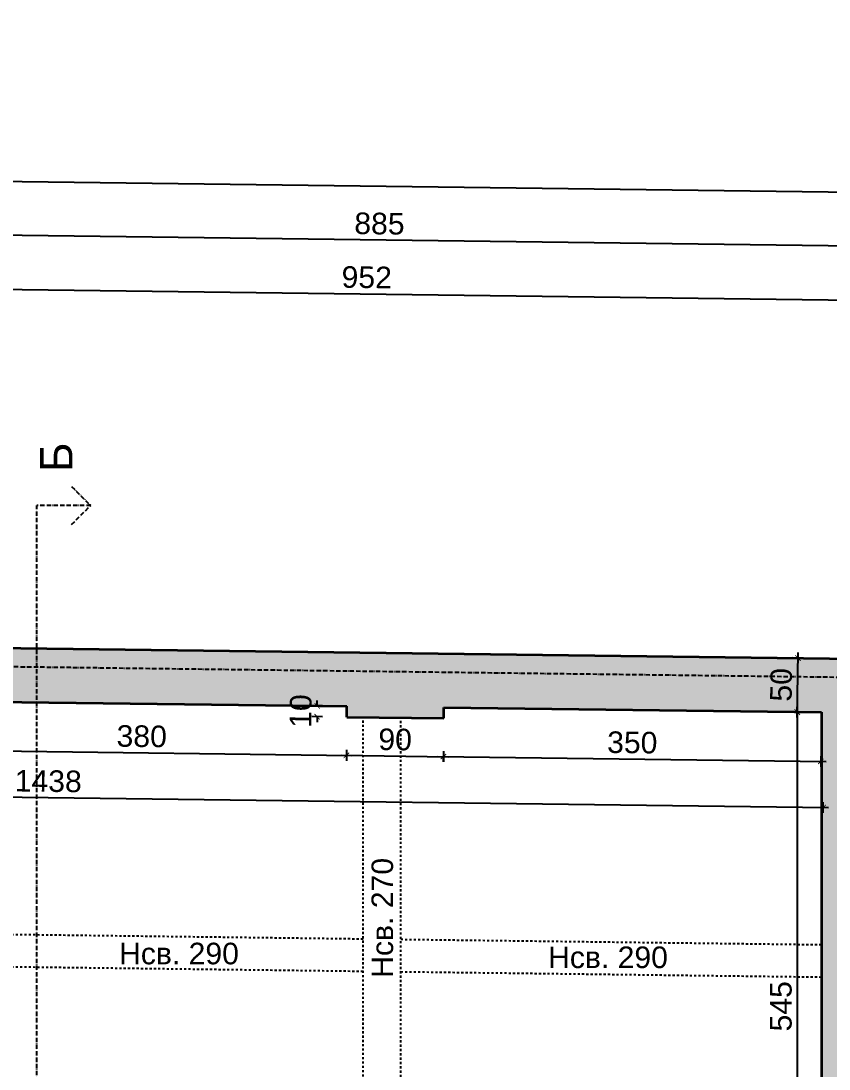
# Model space of a CAD drawing. Header units: inches. Extents: x -72385 to 39588, y -6525 to 66685.
# Drawn here: x -41015 to -40265, y 30593 to 31565 of the extents above; entities that cross this region are included whole.
import ezdxf

# ---------------------------------------------------------------- set-up
doc = ezdxf.new("R2010")
doc.units = ezdxf.units.IN
doc.header["$MEASUREMENT"] = 0
doc.linetypes.add('DashDot', pattern=[0.6, 0.4, -0.1, 0, -0.1])
doc.linetypes.add('Hidden', pattern=[0.4, 0.2, -0.2])
for name, color, linetype, lineweight in [('Линия на разрез', 252, 'DashDot', 25), ('Надписи Hсв', 252, 'Continuous', 25), ('Надписи коти външни', 252, 'Continuous', 25), ('Надписи коти вътрешни', 252, 'Continuous', 25), ('Оси', 252, 'DashDot', 25), ('Пунктир', 253, 'Hidden', 25), ('Разрезни линии', 7, 'Continuous', 35), ('Щрих стени', 254, 'Continuous', 25)]:
    doc.layers.add(name, color=color, linetype=linetype, lineweight=lineweight)
doc.styles.add('Arial Regular', font='arial.ttf')
doc.styles.get("Standard").update_dxf_attribs({"font": 'arial.ttf'})
doc.dimstyles.new('Annotative', dxfattribs={"dimscale": 0, "dimtxt": 20, "dimasz": 5, "dimexe": 5, "dimexo": 5, "dimgap": 5, "dimtad": 1, "dimdec": 0, "dimzin": 0, "dimdsep": 46, "dimtxsty": 'Standard', "dimblk": 'ARCHTICK', "dimcen": 5, "dimdle": 5, "dimadec": 0, "dimazin": 0, "dimtfac": 1, "dimtdec": 0, "dimtofl": 0, "dimtmove": 0, "dimatfit": 3, "dimldrblk": 'ARCHTICK', "dimfxl": 5, "dimfxlon": 1, "dimtolj": 1, "dimtzin": 0, "dimarcsym": 1})

# ---------------------------------------------------------------- blocks, each defined once
blk = doc.blocks.new('_ArchTick')
at = {"color": 0, "linetype": 'ByBlock', "const_width": 0.15}
blk.add_lwpolyline([(-0.5, -0.5), (0.5, 0.5)], dxfattribs=at)
blk = doc.blocks.new('*D451')
at = {"layer": 'Defpoints', "color": 0, "ltscale": 50, "transparency": 16777216}
for p in [(-41092.34, 30924.58), (-40712.34, 30919.75), (-40712.79, 30884.21)]:
    blk.add_point(p, dxfattribs=at)
at = {"layer": 'Надписи коти вътрешни', "color": 0, "lineweight": -2, "ltscale": 50, "transparency": 16777216}
for p, q in [((-41092.73, 30894.05), (-41092.85, 30884.05)), ((-41097.79, 30889.11), (-40707.79, 30884.15)), ((-40712.73, 30889.21), (-40712.85, 30879.21))]:
    blk.add_line(p, q, dxfattribs=at)
at = {"layer": 'Надписи коти вътрешни', "color": 0, "lineweight": -2, "ltscale": 50, "transparency": 16777216, "xscale": 5, "yscale": 5, "zscale": 5}
for p, rotation in [((-41092.79, 30889.05), 179.2706286525528), ((-40712.79, 30884.21), 359.2706286525528)]:
    blk.add_blockref('_ArchTick', p, dxfattribs=dict(at, rotation=rotation))
at = {"layer": 'Надписи коти вътрешни', "color": 0, "ltscale": 50, "transparency": 16777216, "insert": (-40902.6, 30901.85), "char_height": 20, "attachment_point": 5, "rotation": 359.27063}
blk.add_mtext('\\A1;380', dxfattribs=at)
blk = doc.blocks.new('*D452')
at = {"layer": 'Defpoints', "color": 0, "ltscale": 50, "transparency": 16777216}
for p in [(-40712.34, 30919.75), (-40622.34, 30918.6), (-40622.79, 30883.07)]:
    blk.add_point(p, dxfattribs=at)
at = {"layer": 'Надписи коти вътрешни', "color": 0, "lineweight": -2, "ltscale": 50, "transparency": 16777216}
for p, q in [((-40717.79, 30884.28), (-40617.79, 30883)), ((-40712.73, 30889.21), (-40712.85, 30879.21)), ((-40622.73, 30888.07), (-40622.85, 30878.07))]:
    blk.add_line(p, q, dxfattribs=at)
at = {"layer": 'Надписи коти вътрешни', "color": 0, "lineweight": -2, "ltscale": 50, "transparency": 16777216, "xscale": 5, "yscale": 5, "zscale": 5}
for p, rotation in [((-40712.79, 30884.21), 179.2706286525439), ((-40622.79, 30883.07), 359.2706286525439)]:
    blk.add_blockref('_ArchTick', p, dxfattribs=dict(at, rotation=rotation))
at = {"layer": 'Надписи коти вътрешни', "color": 0, "ltscale": 50, "transparency": 16777216, "insert": (-40667.6, 30898.85), "char_height": 20, "attachment_point": 5, "rotation": 359.27063}
blk.add_mtext('\\A1;90', dxfattribs=at)
blk = doc.blocks.new('*D453')
at = {"layer": 'Defpoints', "color": 0, "ltscale": 50, "transparency": 16777216}
for p in [(-40622.34, 30928.6), (-40272.34, 30924.15), (-40272.92, 30878.61)]:
    blk.add_point(p, dxfattribs=at)
at = {"layer": 'Надписи коти вътрешни', "color": 0, "lineweight": -2, "ltscale": 50, "transparency": 16777216}
for p, q in [((-40622.85, 30888.07), (-40622.98, 30878.07)), ((-40627.92, 30883.13), (-40267.92, 30878.55)), ((-40272.85, 30883.61), (-40272.98, 30873.61))]:
    blk.add_line(p, q, dxfattribs=at)
at = {"layer": 'Надписи коти вътрешни', "color": 0, "lineweight": -2, "ltscale": 50, "transparency": 16777216, "xscale": 5, "yscale": 5, "zscale": 5}
for p, rotation in [((-40622.92, 30883.07), 179.2706286525474), ((-40272.92, 30878.61), 359.2706286525474)]:
    blk.add_blockref('_ArchTick', p, dxfattribs=dict(at, rotation=rotation))
at = {"layer": 'Надписи коти вътрешни', "color": 0, "ltscale": 50, "transparency": 16777216, "insert": (-40447.72, 30896.06), "char_height": 20, "attachment_point": 5, "rotation": 359.27063}
blk.add_mtext('\\A1;350', dxfattribs=at)
blk = doc.blocks.new('*D462')
at = {"layer": 'Defpoints', "color": 0, "ltscale": 50, "transparency": 16777216}
for p in [(-40739.86, 30930.1), (-40711.96, 30929.74), (-40712.08, 30919.74)]:
    blk.add_point(p, dxfattribs=at)
at = {"layer": 'Надписи коти вътрешни', "color": 0, "lineweight": -2, "ltscale": 50, "transparency": 16777216}
for p, q in [((-40739.86, 30930.1), (-40739.8, 30935.1)), ((-40734.86, 30930.03), (-40744.86, 30930.16)), ((-40734.99, 30920.03), (-40744.99, 30920.16)), ((-40739.99, 30920.1), (-40740.05, 30915.1))]:
    blk.add_line(p, q, dxfattribs=at)
at = {"layer": 'Надписи коти вътрешни', "color": 0, "lineweight": -2, "ltscale": 50, "transparency": 16777216, "xscale": 5, "yscale": 5, "zscale": 5}
for p, rotation in [((-40739.86, 30930.1), 269.2706286525625), ((-40739.99, 30920.1), 89.2706286525625)]:
    blk.add_blockref('_ArchTick', p, dxfattribs=dict(at, rotation=rotation))
at = {"layer": 'Надписи коти вътрешни', "color": 0, "ltscale": 50, "transparency": 16777216, "insert": (-40755.14, 30925.29), "char_height": 20, "attachment_point": 5, "rotation": 89.27063}
blk.add_mtext('\\A1;10', dxfattribs=at)
blk = doc.blocks.new('*D7247')
at = {"layer": 'Defpoints', "color": 0, "ltscale": 50, "transparency": 16777216}
for p in [(-40294.67, 30924.15), (-40272.34, 30924.15), (-40272.34, 30379.1)]:
    blk.add_point(p, dxfattribs=at)
at = {"layer": 'Надписи коти вътрешни', "color": 0, "lineweight": -2, "ltscale": 50, "transparency": 16777216}
for p, q in [((-40289.67, 30924.15), (-40299.67, 30924.15)), ((-40294.67, 30374.1), (-40294.67, 30929.15)), ((-40289.67, 30379.1), (-40299.67, 30379.1))]:
    blk.add_line(p, q, dxfattribs=at)
at = {"layer": 'Надписи коти вътрешни', "color": 0, "lineweight": -2, "ltscale": 50, "transparency": 16777216, "xscale": 5, "yscale": 5, "zscale": 5}
for p, rotation in [((-40294.67, 30924.15), 90), ((-40294.67, 30379.1), 270)]:
    blk.add_blockref('_ArchTick', p, dxfattribs=dict(at, rotation=rotation))
at = {"layer": 'Надписи коти вътрешни', "color": 0, "ltscale": 50, "transparency": 16777216, "insert": (-40309.84, 30651.62), "char_height": 20, "attachment_point": 5, "rotation": 90}
blk.add_mtext('\\A1;545', dxfattribs=at)
blk = doc.blocks.new('*D464')
at = {"layer": 'Defpoints', "color": 0, "ltscale": 50, "transparency": 16777216}
for p in [(-40270.72, 30835.92), (-41709.84, 30727.03), (-40272.34, 30708.76)]:
    blk.add_point(p, dxfattribs=at)
at = {"layer": 'Надписи коти вътрешни', "color": 0, "lineweight": -2, "ltscale": 50, "transparency": 16777216}
for p, q in [((-41708.28, 30849.19), (-41708.16, 30859.19)), ((-41713.22, 30854.25), (-40265.72, 30835.86)), ((-40270.78, 30830.92), (-40270.66, 30840.92))]:
    blk.add_line(p, q, dxfattribs=at)
at = {"layer": 'Надписи коти вътрешни', "color": 0, "lineweight": -2, "ltscale": 50, "transparency": 16777216, "xscale": 5, "yscale": 5, "zscale": 5}
for p, rotation in [((-41708.22, 30854.19), 179.2718969877842), ((-40270.72, 30835.92), 359.2718969877843)]:
    blk.add_blockref('_ArchTick', p, dxfattribs=dict(at, rotation=rotation))
at = {"layer": 'Надписи коти вътрешни', "color": 0, "ltscale": 50, "transparency": 16777216, "insert": (-40989.28, 30860.27), "char_height": 20, "attachment_point": 5, "rotation": 359.2719}
blk.add_mtext('\\A1;1438', dxfattribs=at)
blk = doc.blocks.new('*D6009')
at = {"layer": 'Defpoints', "color": 0, "ltscale": 50, "transparency": 16777216}
for p in [(-41124.84, 31367.53), (-41124.84, 31367.53), (-40239.84, 31356.12)]:
    blk.add_point(p, dxfattribs=at)
at = {"layer": 'Надписи коти външни', "color": 0, "lineweight": -2, "ltscale": 50, "transparency": 16777216}
for p, q in [((-41124.84, 31367.53), (-41124.77, 31372.53)), ((-40234.84, 31356.06), (-41129.84, 31367.6)), ((-40239.84, 31356.12), (-40239.77, 31361.12))]:
    blk.add_line(p, q, dxfattribs=at)
at = {"layer": 'Надписи коти външни', "color": 0, "lineweight": -2, "ltscale": 50, "transparency": 16777216, "xscale": 5, "yscale": 5, "zscale": 5}
for p, rotation in [((-41124.84, 31367.53), 179.2613306404159), ((-40239.84, 31356.12), 359.2613306404158)]:
    blk.add_blockref('_ArchTick', p, dxfattribs=dict(at, rotation=rotation))
at = {"layer": 'Надписи коти външни', "color": 0, "ltscale": 50, "transparency": 16777216, "insert": (-40682.14, 31377.04), "char_height": 20, "attachment_point": 5, "rotation": 359.26133}
blk.add_mtext('\\A1;885', dxfattribs=at)
blk = doc.blocks.new('*D5961')
at = {"layer": 'Defpoints', "color": 0, "ltscale": 50, "transparency": 16777216}
for p in [(-40216.83, 31405.98), (-52317.34, 31127.49), (-40222.34, 30973.51)]:
    blk.add_point(p, dxfattribs=at)
at = {"layer": 'Надписи коти външни', "color": 0, "lineweight": -2, "ltscale": 50, "transparency": 16777216}
for p, q in [((-52311.9, 31554.95), (-52311.77, 31564.95)), ((-52316.83, 31560.02), (-40211.83, 31405.91)), ((-40216.9, 31400.98), (-40216.77, 31410.98))]:
    blk.add_line(p, q, dxfattribs=at)
at = {"layer": 'Надписи коти външни', "color": 0, "lineweight": -2, "ltscale": 50, "transparency": 16777216, "xscale": 5, "yscale": 5, "zscale": 5}
for p, rotation in [((-52311.83, 31559.95), 179.2706286525472), ((-40216.83, 31405.98), 359.2706286525473)]:
    blk.add_blockref('_ArchTick', p, dxfattribs=dict(at, rotation=rotation))
at = {"layer": 'Надписи коти външни', "color": 0, "ltscale": 50, "transparency": 16777216, "insert": (-46264.14, 31498.18), "char_height": 20, "attachment_point": 5, "rotation": 359.27063}
blk.add_mtext('\\A1;12095', dxfattribs=at)
blk = doc.blocks.new('*D6012')
at = {"layer": 'Defpoints', "color": 0, "ltscale": 50, "transparency": 16777216}
for p in [(-40218.1, 31305.99), (-41174.39, 30985.63), (-40222.34, 30973.51)]:
    blk.add_point(p, dxfattribs=at)
at = {"layer": 'Надписи коти външни', "color": 0, "lineweight": -2, "ltscale": 50, "transparency": 16777216}
for p, q in [((-41170.22, 31313.11), (-41170.1, 31323.11)), ((-41175.16, 31318.17), (-40213.11, 31305.92)), ((-40218.17, 31300.99), (-40218.04, 31310.99))]:
    blk.add_line(p, q, dxfattribs=at)
at = {"layer": 'Надписи коти външни', "color": 0, "lineweight": -2, "ltscale": 50, "transparency": 16777216, "xscale": 5, "yscale": 5, "zscale": 5}
for p, rotation in [((-41170.16, 31318.11), 179.2706286525454), ((-40218.1, 31305.99), 359.2706286525454)]:
    blk.add_blockref('_ArchTick', p, dxfattribs=dict(at, rotation=rotation))
at = {"layer": 'Надписи коти външни', "color": 0, "ltscale": 50, "transparency": 16777216, "insert": (-40693.94, 31327.26), "char_height": 20, "attachment_point": 5, "rotation": 359.27063}
blk.add_mtext('\\A1;952', dxfattribs=at)
blk = doc.blocks.new('*D7249')
at = {"layer": 'Defpoints', "color": 0, "ltscale": 10, "transparency": 16777216}
for p in [(-40294.1, 30974.43), (-40271.7, 30974.14), (-40272.34, 30924.15)]:
    blk.add_point(p, dxfattribs=at)
at = {"layer": 'Надписи коти вътрешни', "color": 0, "lineweight": -2, "ltscale": 10, "transparency": 16777216}
for p, q in [((-40289.1, 30974.36), (-40299.1, 30974.49)), ((-40294.8, 30919.43), (-40294.03, 30979.43)), ((-40289.73, 30924.37), (-40299.73, 30924.49))]:
    blk.add_line(p, q, dxfattribs=at)
at = {"layer": 'Надписи коти вътрешни', "color": 0, "lineweight": -2, "ltscale": 10, "transparency": 16777216, "xscale": 5, "yscale": 5, "zscale": 5}
for p, rotation in [((-40294.1, 30974.43), 89.2706286525464), ((-40294.73, 30924.43), 269.2706286525464)]:
    blk.add_blockref('_ArchTick', p, dxfattribs=dict(at, rotation=rotation))
at = {"layer": 'Надписи коти вътрешни', "color": 0, "ltscale": 10, "transparency": 16777216, "insert": (-40309.63, 30949.62), "char_height": 20, "attachment_point": 5, "rotation": 89.27063}
blk.add_mtext('\\A1;50', dxfattribs=at)

msp = doc.modelspace()

# ---------------------------------------------------------------- hatches: boundary and pattern name
at = {"layer": 'Щрих стени', "ltscale": 10}
h = msp.add_hatch(color=256, dxfattribs=at)
h.dxf.hatch_style = 1
h.paths.add_polyline_path([(-43174.39, 31011.09), (-43274.39, 31012.37), (-43274.84, 30977.37), (-43174.84, 30976.1)])
h.paths.add_polyline_path([(-42874.39, 31007.27), (-42974.39, 31008.55), (-42974.84, 30973.55), (-42942.34, 30973.14), (-42942.34, 30943.13), (-42907.34, 30942.69), (-42907.34, 30972.69), (-42874.84, 30972.28)])
h.paths.add_polyline_path([(-42574.39, 31003.46), (-42674.39, 31004.73), (-42674.84, 30969.73), (-42574.84, 30968.46)])
h.paths.add_polyline_path([(-42274.39, 30999.64), (-42374.39, 31000.91), (-42374.84, 30965.91), (-42342.34, 30965.5), (-42342.34, 30935.5), (-42307.34, 30935.05), (-42307.34, 30965.05), (-42274.84, 30964.64)])
h.paths.add_polyline_path([(-41974.39, 30995.82), (-42074.39, 30997.09), (-42074.84, 30962.09), (-41974.84, 30960.82)])
h.paths.add_polyline_path([(-41674.39, 30992), (-41774.39, 30993.27), (-41774.84, 30958.27), (-41742.34, 30957.86), (-41742.34, 30927.86), (-41739.84, 30927.83), (-41739.84, 30572.8), (-41539.84, 30570.25), (-41539.84, 30395.24), (-41549.46, 30395.36), (-41549.84, 30365.36), (-41499.84, 30364.73), (-41499.46, 30394.72), (-41509.84, 30394.85), (-41509.84, 30599.87), (-41709.84, 30602.42), (-41709.84, 30927.44), (-41707.34, 30927.41), (-41707.34, 30957.41), (-41674.84, 30957)])
h.paths.add_polyline_path([(-41374.39, 30988.18), (-41474.39, 30989.45), (-41474.84, 30954.45), (-41374.84, 30953.18)])
h.paths.add_polyline_path([(-40222.34, 30973.51), (-41174.39, 30985.63), (-41175.03, 30935.64), (-41157.34, 30935.41), (-41157.34, 30925.41), (-41092.34, 30924.58), (-41092.34, 30934.58), (-40712.34, 30929.75), (-40712.34, 30919.75), (-40622.34, 30918.6), (-40622.34, 30928.6), (-40272.34, 30924.15), (-40272.34, 30379.1), (-40602.34, 30383.3), (-40602.34, 30413.3), (-40712.34, 30414.7), (-40712.34, 30384.7), (-41092.34, 30389.54), (-41092.34, 30419.54), (-41157.34, 30420.37), (-41157.34, 30390.37), (-41399.46, 30393.45), (-41399.84, 30363.45), (-41157.34, 30360.37), (-41157.34, 30329.76), (-41092.34, 30329.76), (-41092.34, 30359.54), (-40759.84, 30355.3), (-40759.84, 30345.3), (-40747.34, 30345.3), (-40747.34, 30355.15), (-40607.34, 30353.36), (-40607.34, 30333.36), (-40594.84, 30333.36), (-40594.84, 30353.2), (-40272.34, 30349.1), (-40272.34, 30316.59), (-40222.34, 30316.59)])
h.paths.add_polyline_path([(-40747.34, 30207.63), (-40607.34, 30205.85), (-40607.34, 29910.83), (-40617.18, 29910.95), (-40617.34, 29898.45), (-40607.34, 29898.33), (-40607.34, 29888.33), (-40594.84, 29888.33), (-40594.84, 30048.18), (-40272.34, 30044.07), (-40272.34, 30014.06), (-40222.34, 30014.06), (-40222.34, 30106.59), (-40272.34, 30106.59), (-40272.34, 30074.07), (-40594.84, 30078.18), (-40594.84, 30253.36), (-40607.34, 30253.36), (-40607.34, 30218.35), (-40747.34, 30220.13), (-40747.34, 30245.3), (-40759.84, 30245.3), (-40759.84, 30080.28), (-41109.84, 30084.74), (-41109.84, 30229.75), (-41139.84, 30229.75), (-41139.84, 29935.11), (-41109.84, 29935.11), (-41109.84, 30054.73), (-40759.84, 30050.28), (-40759.84, 29890.27), (-40747.34, 29890.27), (-40747.34, 29900.11), (-40707.34, 29899.6), (-40707.18, 29912.1), (-40747.34, 29912.61)])
h.paths.add_polyline_path([(-40222.34, 29804.06), (-40272.34, 29804.06), (-40272.34, 29774.05), (-40462.34, 29776.47), (-40462.34, 29796.47), (-40492.34, 29796.85), (-40492.34, 29776.85), (-40594.84, 29778.16), (-40594.84, 29788.32), (-40607.34, 29788.32), (-40607.34, 29778.32), (-40647.34, 29778.83), (-40647.34, 29798.83), (-40717.34, 29799.72), (-40717.34, 29779.72), (-40747.34, 29780.1), (-40747.34, 29800.26), (-40759.84, 29800.26), (-40759.84, 29780.26), (-41092.34, 29784.49), (-41092.34, 29812.18), (-41109.84, 29812.41), (-41109.84, 29835.1), (-41139.84, 29835.1), (-41139.84, 29812.79), (-41157.34, 29813.01), (-41157.34, 29723), (-41092.34, 29722.18), (-41092.34, 29754.49), (-40407.34, 29745.77), (-40407.34, 29605.76), (-40949.84, 29612.66), (-40949.84, 29490.36), (-41569.46, 29498.25), (-41569.84, 29468.25), (-40949.84, 29460.36), (-40949.84, 29362.64), (-40919.84, 29362.64), (-40919.84, 29582.28), (-40377.34, 29575.37), (-40377.34, 29745.39), (-40272.34, 29744.05), (-40272.34, 29439.02), (-40829.84, 29446.12), (-40829.84, 29396.12), (-40769.84, 29395.35), (-40769.84, 29415.36), (-40272.34, 29409.02), (-40272.34, 29189), (-40919.84, 29197.25), (-40919.84, 29272.64), (-40949.84, 29272.64), (-40949.84, 29197.63), (-41174.65, 29200.49), (-41175.28, 29150.5), (-40222.34, 29138.36)])
h.paths.add_polyline_path([(-41374.84, 29188.04), (-41474.84, 29189.31), (-41475.28, 29154.31), (-41375.28, 29153.04)], flags=17)

# ---------------------------------------------------------------- linework, layer by layer
at = {"layer": 'Линия на разрез', "ltscale": 10}
for p, q in [((-40967.6, 31133.44), (-40949.92, 31115.76)), ((-40999.92, 29148.26), (-40999.92, 31115.76)), ((-40949.92, 31115.76), (-40999.92, 31115.76)), ((-40967.6, 31098.09), (-40949.92, 31115.76))]:
    msp.add_line(p, q, dxfattribs=at)
at = {"layer": 'Оси', "ltscale": 10}
msp.add_line((-39839.84, 30951.14), (-52799.84, 31116.13), dxfattribs=at)
at = {"layer": 'Пунктир', "ltscale": 10}
for p, q in [((-40697.34, 30414.51), (-40697.34, 30919.55)), ((-40662.34, 30414.07), (-40662.34, 30919.11)), ((-41107.34, 30719.39), (-40697.34, 30714.17)), ((-40662.34, 30713.73), (-40272.34, 30708.76)), ((-41107.34, 30689.39), (-40697.34, 30684.17)), ((-40662.34, 30683.73), (-40272.34, 30678.76))]:
    msp.add_line(p, q, dxfattribs=at)
at = {"layer": 'Разрезни линии', "ltscale": 50}
for p, q in [((-41174.39, 30985.63), (-40222.34, 30973.51)), ((-41092.34, 30934.58), (-40712.34, 30929.75)), ((-40712.34, 30919.75), (-40712.34, 30929.75)), ((-40622.34, 30928.6), (-40272.34, 30924.15)), ((-40622.34, 30918.6), (-40622.34, 30928.6)), ((-40272.34, 30924.15), (-40272.34, 30379.1)), ((-40712.34, 30919.75), (-40622.34, 30918.6))]:
    msp.add_line(p, q, dxfattribs=at)

# ---------------------------------------------------------------- texts
at = {"layer": 'Линия на разрез', "ltscale": 10, "insert": (-40996.89, 31146.74), "char_height": 30, "width": 270.7337, "attachment_point": 1, "rotation": 90, "style": 'Arial Regular'}
msp.add_mtext('Б', dxfattribs=at)
at = {"layer": 'Надписи Hсв', "ltscale": 100, "insert": (-40689.52, 30678.03), "char_height": 20, "width": 180.4891, "attachment_point": 1, "rotation": 90, "style": 'Arial Regular'}
msp.add_mtext('Hсв. 270', dxfattribs=at)
at = {"layer": 'Надписи Hсв', "ltscale": 100, "char_height": 20, "width": 180.4891, "attachment_point": 1, "style": 'Arial Regular'}
for insert in [(-40923.6, 30710.53), (-40525.81, 30707.04)]:
    msp.add_mtext('Hсв. 290', dxfattribs=dict(at, insert=insert))

# ---------------------------------------------------------------- dimensions: what is measured, and where the dimension line sits
at = {"layer": 'Надписи коти външни', "ltscale": 50}
dim = msp.add_aligned_dim(p1=(-52317.34, 31127.49), p2=(-40222.34, 30973.51), distance=432.5, text='12095', dimstyle='Annotative', override={"dimscale": 0, "dimtix": 0, "dimtofl": 0, "dimtmove": 0, "dimatfit": 3}, dxfattribs=at)
dim.commit()
dim.dimension.update_dxf_attribs({"geometry": '*D5961', "text_midpoint": (-46264.14, 31498.18)})
for p1, p2, distance, picture, middle in [((-40239.84, 31356.12), (-41124.84, 31367.53), 0, '*D6009', (-40682.14, 31377.04)), ((-41174.39, 30985.63), (-40222.34, 30973.51), 332.5, '*D6012', (-40693.94, 31327.26))]:
    dim = msp.add_aligned_dim(p1=p1, p2=p2, distance=distance, dimstyle='Annotative', override={"dimscale": 0, "dimtix": 0, "dimtofl": 0, "dimtmove": 0, "dimatfit": 3}, dxfattribs=at)
    dim.commit()
    dim.dimension.update_dxf_attribs({"geometry": picture, "text_midpoint": middle})
at = {"layer": 'Надписи коти вътрешни', "ltscale": 10}
dim = msp.add_aligned_dim(p1=(-40272.34, 30924.15), p2=(-40271.7, 30974.14), distance=22.4, dimstyle='Annotative', override={"dimscale": 0, "dimtix": 0, "dimtofl": 0, "dimtmove": 0, "dimatfit": 3}, dxfattribs=at)
dim.commit()
dim.dimension.update_dxf_attribs({"geometry": '*D7249', "text_midpoint": (-40309.63, 30949.62)})
at = {"layer": 'Надписи коти вътрешни', "ltscale": 50}
dim = msp.add_linear_dim(base=(-40739.86, 30930.1), p1=(-40712.08, 30919.74), p2=(-40711.96, 30929.74), angle=89.27063, dimstyle='Annotative', override={"dimscale": 0, "dimtix": 0, "dimtofl": 0, "dimtmove": 0, "dimatfit": 3}, dxfattribs=at)
dim.commit()
dim.dimension.update_dxf_attribs({"geometry": '*D462', "text_midpoint": (-40739.93, 30925.1), "dimtype": 129})
for p1, p2, distance, picture, middle in [((-41092.34, 30924.58), (-40712.34, 30919.75), -35.54, '*D451', (-40902.6, 30901.85)), ((-40622.34, 30928.6), (-40272.34, 30924.15), -45.54, '*D453', (-40447.72, 30896.06)), ((-40712.34, 30919.75), (-40622.34, 30918.6), -35.54, '*D452', (-40667.6, 30898.85)), ((-41709.84, 30727.03), (-40272.34, 30708.76), 127.16, '*D464', (-40989.28, 30860.27))]:
    dim = msp.add_aligned_dim(p1=p1, p2=p2, distance=distance, dimstyle='Annotative', override={"dimscale": 0, "dimtix": 0, "dimtofl": 0, "dimtmove": 0, "dimatfit": 3}, dxfattribs=at)
    dim.commit()
    dim.dimension.update_dxf_attribs({"geometry": picture, "text_midpoint": middle})
dim = msp.add_linear_dim(base=(-40294.67, 30924.15), p1=(-40272.34, 30379.1), p2=(-40272.34, 30924.15), angle=90, dimstyle='Annotative', override={"dimscale": 0, "dimtix": 0, "dimtofl": 0, "dimtmove": 0, "dimatfit": 3}, dxfattribs=at)
dim.commit()
dim.dimension.update_dxf_attribs({"geometry": '*D7247', "text_midpoint": (-40309.84, 30651.62)})

doc.saveas('drawing.dxf')
